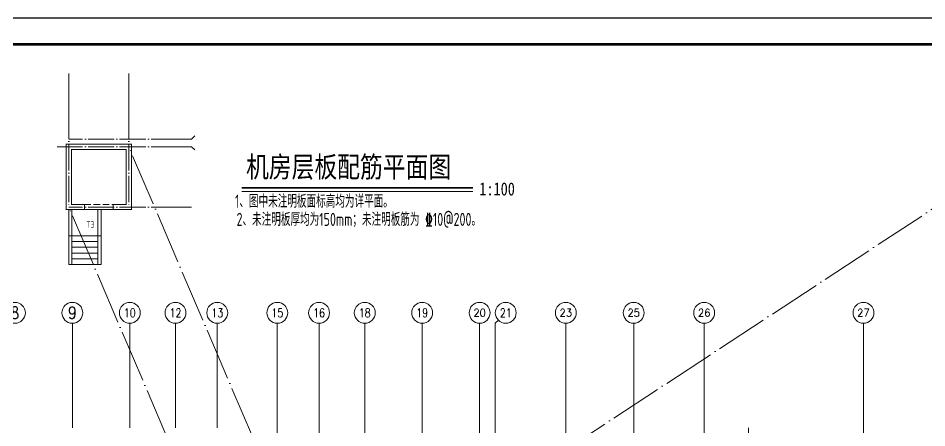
# Model space of a CAD drawing. Extents: x 5874492 to 7194610, y -939842 to -279257.
# Drawn here: x 6605975 to 6640777, y -835237 to -819564 of the extents above; entities that cross this region are included whole.
import ezdxf
from ezdxf.enums import TextEntityAlignment as Align

# ---------------------------------------------------------------- set-up
doc = ezdxf.new("R2010")
doc.units = 0
doc.header["$LTSCALE"] = 1000
doc.linetypes.add('DASH', pattern=[0.35, 0.25, -0.1])
doc.linetypes.add('DOTE', pattern=[2.42, 2, -0.2, 0.02, -0.2])
for name, color, linetype, lineweight in [('A-平面-楼梯电梯、台阶坡道', 2, 'Continuous', 15), ('A-标注-轴号', 3, 'Continuous', 15), ('A-标注-轴号文字', 7, 'Continuous', 15), ('A-轴线-塔楼', 1, 'DOTE', 9), ('A-轴线-隔墙', 41, 'DOTE', 9), ('S-墙柱-WALL', 6, 'Continuous', 20), ('S-板-BEAM', 4, 'DASH', 20), ('S-板-BEAM-CON', 2, 'Continuous', 20), ('S-板-楼板负筋文字', 7, 'Continuous', 20), ('S-轴网-轴号', 3, 'Continuous', 20), ('S-轴网-轴线', 1, 'DOTE', 9), ('S-通用-TEXT', 7, 'Continuous', 20)]:
    doc.layers.add(name, color=color, linetype=linetype, lineweight=lineweight)
doc.layers.add('Y-云图图框', color=7, linetype='Continuous')
doc.styles.add('_TCH_AXIS', font='COMPLEX.shx', dxfattribs={"bigfont": 'hztxt.shx'})
doc.styles.add('_YT_Name', font='', dxfattribs={"width": 0.8})
doc.styles.add('_YT_Sign_Text', font='ros.shx', dxfattribs={"width": 0.8, "bigfont": 'hztxt.shx'})
doc.styles.add('COMPLEX', font='COMPLEX')
doc.styles.get("Standard").update_dxf_attribs({"font": 'gbenor.shx', "bigfont": 'gbcbig.shx'})
doc.styles.add('TSSD_Rein', font='tssdeng.shx', dxfattribs={"width": 0.7, "bigfont": 'hztxt.shx'})
doc.styles.add('样式 1', font='tssdeng.shx', dxfattribs={"width": 0.7, "bigfont": 'tssdchn.shx'})
doc.styles.add('黑体', font='', dxfattribs={"width": 0.8})
doc.styles.get('_YT_Name').set_extended_font_data('SimHei')
doc.styles.get('黑体').set_extended_font_data('SimHei')

# ---------------------------------------------------------------- blocks, each defined once
blk = doc.blocks.new('ECMCTK_A1_横_单行图名--0')
at = {"color": 4}
blk.add_lwpolyline([(0, 0), (841, 0), (841, 594), (0, 594)], close=True, dxfattribs=at)
at = {"const_width": 1}
blk.add_lwpolyline([(25, 10), (831, 10), (831, 584), (25, 584)], close=True, dxfattribs=at)
at = {"color": 80, "flags": 3}
for tag, height, p in [('YTHQINS', 3, (34.31, 585.5)), ('ECMCKEY', 3, (292.07, 288.23)), ('YTTQINS', 5.62, (848.03, 12.81)), ('YTFRAME', 3, (652.76, 5.84)), ('YTBARCODE_T1', 3, (749.78, 5.95))]:
    blk.add_attdef(tag, text='', height=height, dxfattribs=at).set_placement(p, align=Align.MIDDLE_CENTER)
for tag, height, style, width, p in [('设计单位', 6, '_YT_Name', 0.8, (623.75, 38.6)), ('证书编号', 4, '_YT_Sign_Text', 0.8, (708.87, 43.81)), ('审查批准号', 4, '_YT_Sign_Text', 0.8, (761.06, 43.81)), ('工程号', 4, '_YT_Sign_Text', 0.5, (804.08, 44.12)), ('建设单位', 4, '_YT_Sign_Text', 0.8, (734.96, 36.11)), ('阶段', 4, '_YT_Sign_Text', 0.8, (804.08, 35.81)), ('项目号', 4, '_YT_Sign_Text', 0.5, (822.08, 33.72)), ('项目名称', 4, '_YT_Sign_Text', 0.8, (734.96, 28.11)), ('专业', 4, '_YT_Sign_Text', 0.8, (804.08, 27.31)), ('图纸编号', 4, '_YT_Sign_Text', 0.5, (803.93, 19.36)), ('图纸名称', 4.5, '_YT_Name', 0.8, (735.39, 15.06)), ('版本号', 4, '_YT_Sign_Text', 0.8, (822.08, 13)), ('出图比例', 4.2, '_YT_Sign_Text', 0.8, (681.82, 11.78)), ('日期', 4, '_YT_Sign_Text', 0.5, (803.88, 12.13))]:
    blk.add_attdef(tag, text='', height=height, dxfattribs=dict(style=style, width=width)).set_placement(p, align=Align.CENTER)
at = {"style": '_YT_Sign_Text', "width": 0.8, "flags": 3}
for tag, p, height in [('[审定人]', (590.95, 27.81), 4.1), ('{审定人}', (605.87, 26.45), 6.24), ('[校对人]', (642.23, 27.82), 4.1), ('{校对人}', (658.35, 26.53), 6.24), ('{审核人}', (606.98, 18.44), 6.24), ('[设计人]', (642.47, 20.21), 4.1), ('{设计人}', (658.48, 18.54), 6.24), ('[审核人]', (591.01, 19.76), 4.1), ('{项目负责人}', (608.28, 10.72), 6.24), ('[项目负责人]', (590.78, 12.01), 4.1), ('[专业负责人]', (642.74, 11.77), 4.1), ('{专业负责人}', (658.58, 10.36), 6.24)]:
    blk.add_attdef(tag, p, '', height=height, dxfattribs=at)
at = {"color": 80, "flags": 3}
for tag, p in [('YTQRCODE', (551.04, 11.91)), ('YTBZSIT', (25, 10)), ('EXT_TK_LEFT', (25, 10))]:
    blk.add_attdef(tag, p, '', height=3, dxfattribs=at)
blk = doc.blocks.new('_AXISO')
blk.add_circle((0, 0), 0.5)
at = {"layer": 'S-轴网-轴号', "style": 'COMPLEX', "width": 1.041667}
blk.add_attdef('A', text='', height=0.56, dxfattribs=at).set_placement((-0.25, -0.28), (0.25, -0.28), align=Align.FIT)
blk = doc.blocks.new('ZHOUWANG3')
at = {"layer": 'A-标注-轴号'}
for p, q in [((121869, 253059), (121752, 252942)), ((105552, 248942), (105552, 252942)), ((107752, 248942), (107752, 252942)), ((109502, 248942), (109502, 252942)), ((111102, 248942), (111102, 252942)), ((113402, 248942), (113402, 252942)), ((115002, 248942), (115002, 252942)), ((116752, 248942), (116752, 252942)), ((118952, 248942), (118952, 252942)), ((121152, 248942), (121152, 252942)), ((121752, 248942), (121752, 252942)), ((124452, 248942), (124452, 252942)), ((127052, 248942), (127052, 252942)), ((129752, 248942), (129752, 252942)), ((135852, 248942), (135852, 252942))]:
    blk.add_line(p, q, dxfattribs=at)
at = {"layer": 'A-轴线-塔楼', "linetype": 'DOTE', "ltscale": 0.5}
for p, q in [((113402, 248942), (113402, 243076)), ((115002, 248942), (115002, 241486)), ((116752, 248942), (116752, 239686)), ((118952, 248942), (118952, 226834)), ((121152, 248942), (121152, 239686)), ((121752, 248942), (121752, 241550)), ((124452, 248942), (124452, 242986)), ((127052, 248942), (127052, 241486)), ((129752, 248942), (129752, 226834)), ((135852, 248942), (135852, 226834))]:
    blk.add_line(p, q, dxfattribs=at)
at = {"layer": 'A-轴线-隔墙', "ltscale": 0.5}
blk.add_line((131452, 236186), (131452, 248942), dxfattribs=at)
at = {"layer": 'A-标注-轴号'}
ref = blk.add_blockref('_AXISO', (103352, 253342), dxfattribs=dict(at, xscale=800, yscale=800, zscale=800))
ref.add_attrib('A', '8', dxfattribs={"layer": 'A-标注-轴号文字', "ltscale": 0.2, "height": 466, "style": '_TCH_AXIS'}).set_placement((103197, 253109), (103507, 253109), align=Align.FIT)
ref = blk.add_blockref('_AXISO', (105552, 253342), dxfattribs=dict(at, xscale=800, yscale=800, zscale=800))
ref.add_attrib('A', '9', dxfattribs={"layer": 'A-标注-轴号文字', "ltscale": 0.2, "height": 466, "style": '_TCH_AXIS'}).set_placement((105397, 253109), (105707, 253109), align=Align.FIT)
ref = blk.add_blockref('_AXISO', (107752, 253342), dxfattribs=dict(at, xscale=800, yscale=800, zscale=800))
ref.add_attrib('A', '10', dxfattribs={"layer": 'A-标注-轴号文字', "ltscale": 0.2, "height": 328.4, "style": '_TCH_AXIS'}).set_placement((107525, 253178), (107979, 253178), align=Align.FIT)
ref = blk.add_blockref('_AXISO', (109502, 253342), dxfattribs=dict(at, xscale=800, yscale=800, zscale=800))
ref.add_attrib('A', '12', dxfattribs={"layer": 'A-标注-轴号文字', "ltscale": 0.2, "height": 328.4, "style": '_TCH_AXIS'}).set_placement((109275, 253178), (109729, 253178), align=Align.FIT)
ref = blk.add_blockref('_AXISO', (111102, 253342), dxfattribs=dict(at, xscale=800, yscale=800, zscale=800))
ref.add_attrib('A', '13', dxfattribs={"layer": 'A-标注-轴号文字', "ltscale": 0.2, "height": 328.4, "style": '_TCH_AXIS'}).set_placement((110875, 253178), (111329, 253178), align=Align.FIT)
ref = blk.add_blockref('_AXISO', (113402, 253342), dxfattribs=dict(at, xscale=800, yscale=800, zscale=800))
ref.add_attrib('A', '15', dxfattribs={"layer": 'A-标注-轴号文字', "ltscale": 0.2, "height": 328.4, "style": '_TCH_AXIS'}).set_placement((113175, 253178), (113629, 253178), align=Align.FIT)
ref = blk.add_blockref('_AXISO', (115002, 253342), dxfattribs=dict(at, xscale=800, yscale=800, zscale=800))
ref.add_attrib('A', '16', dxfattribs={"layer": 'A-标注-轴号文字', "ltscale": 0.2, "height": 328.4, "style": '_TCH_AXIS'}).set_placement((114775, 253178), (115229, 253178), align=Align.FIT)
ref = blk.add_blockref('_AXISO', (116752, 253342), dxfattribs=dict(at, xscale=800, yscale=800, zscale=800))
ref.add_attrib('A', '18', dxfattribs={"layer": 'A-标注-轴号文字', "ltscale": 0.2, "height": 328.4, "style": '_TCH_AXIS'}).set_placement((116525, 253178), (116979, 253178), align=Align.FIT)
ref = blk.add_blockref('_AXISO', (118952, 253342), dxfattribs=dict(at, xscale=800, yscale=800, zscale=800))
ref.add_attrib('A', '19', dxfattribs={"layer": 'A-标注-轴号文字', "ltscale": 0.2, "height": 328.4, "style": '_TCH_AXIS'}).set_placement((118725, 253178), (119179, 253178), align=Align.FIT)
ref = blk.add_blockref('_AXISO', (121152, 253342), dxfattribs=dict(at, xscale=800, yscale=800, zscale=800))
ref.add_attrib('A', '20', dxfattribs={"layer": 'A-标注-轴号文字', "ltscale": 0.2, "height": 294.3, "style": '_TCH_AXIS'}).set_placement((120914, 253195), (121390, 253195), align=Align.FIT)
ref = blk.add_blockref('_AXISO', (122152, 253342), dxfattribs=dict(at, xscale=800, yscale=800, zscale=800))
ref.add_attrib('A', '21', dxfattribs={"layer": 'A-标注-轴号文字', "ltscale": 0.2, "height": 328.4, "style": '_TCH_AXIS'}).set_placement((121925, 253178), (122379, 253178), align=Align.FIT)
ref = blk.add_blockref('_AXISO', (124452, 253342), dxfattribs=dict(at, xscale=800, yscale=800, zscale=800))
ref.add_attrib('A', '23', dxfattribs={"layer": 'A-标注-轴号文字', "ltscale": 0.2, "height": 294.3, "style": '_TCH_AXIS'}).set_placement((124214, 253195), (124690, 253195), align=Align.FIT)
ref = blk.add_blockref('_AXISO', (127052, 253342), dxfattribs=dict(at, xscale=800, yscale=800, zscale=800))
ref.add_attrib('A', '25', dxfattribs={"layer": 'A-标注-轴号文字', "ltscale": 0.2, "height": 294.3, "style": '_TCH_AXIS'}).set_placement((126814, 253195), (127290, 253195), align=Align.FIT)
ref = blk.add_blockref('_AXISO', (129752, 253342), dxfattribs=dict(at, xscale=800, yscale=800, zscale=800))
ref.add_attrib('A', '26', dxfattribs={"layer": 'A-标注-轴号文字', "ltscale": 0.2, "height": 294.3, "style": '_TCH_AXIS'}).set_placement((129514, 253195), (129990, 253195), align=Align.FIT)
ref = blk.add_blockref('_AXISO', (135852, 253342), dxfattribs=dict(at, xscale=800, yscale=800, zscale=800))
ref.add_attrib('A', '27', dxfattribs={"layer": 'A-标注-轴号文字', "ltscale": 0.2, "height": 294.3, "style": '_TCH_AXIS'}).set_placement((135614, 253195), (136090, 253195), align=Align.FIT)

msp = doc.modelspace()

# ---------------------------------------------------------------- linework, layer by layer
at = {"layer": 'A-平面-楼梯电梯、台阶坡道', "elevation": 0}
for points in [[(6607912.2, -826888.9), (6607912.2, -828988.9), (6608032.2, -828988.9), (6608032.2, -826888.9)], [(6609152.2, -826888.9), (6609152.2, -828988.9), (6609032.2, -828988.9), (6609032.2, -826888.9)], [(6609152.2, -827888.9), (6607912.2, -827888.9)], [(6609032.2, -828108.9), (6608032.2, -828108.9)], [(6609032.2, -828328.9), (6608032.2, -828328.9)], [(6609032.2, -828548.9), (6608032.2, -828548.9)], [(6609032.2, -828768.9), (6608032.2, -828768.9)], [(6609032.2, -828988.9), (6608032.2, -828988.9)]]:
    msp.add_lwpolyline(points, dxfattribs=at)
at = {"layer": 'S-墙柱-WALL', "const_width": 40}
msp.add_lwpolyline([(6607812.2, -826888.9), (6608512.2, -826888.9), (6608512.2, -826688.9), (6608012.2, -826688.9), (6608012.2, -824588.9), (6610112.2, -824588.9), (6610112.2, -826688.9), (6609612.2, -826688.9), (6609612.2, -826888.9), (6610312.2, -826888.9), (6610312.2, -824388.9), (6607812.2, -824388.9)], close=True, dxfattribs=at)
at = {"layer": 'S-板-BEAM'}
msp.add_lwpolyline([(6608512.2, -826688.9), (6609612.2, -826688.9)], dxfattribs=at)
at = {"layer": 'S-板-BEAM-CON'}
msp.add_lwpolyline([(6608512.2, -826888.9), (6609612.2, -826888.9)], dxfattribs=at)
at = {"layer": 'S-轴网-轴号'}
for p, q in [((6607912.2, -823278), (6607912.2, -821679.4)), ((6610212.2, -823278), (6610212.2, -821679.4)), ((6612736.1, -824071.8), (6612618.9, -824188.9)), ((6611214.5, -824188.9), (6612618.9, -824188.9)), ((6611214.5, -824488.9), (6612618.9, -824488.9)), ((6612736.1, -824606.1), (6612618.9, -824488.9)), ((6611214.5, -826788.9), (6612618.9, -826788.9))]:
    msp.add_line(p, q, dxfattribs=at)
at = {"layer": 'S-轴网-轴线', "ltscale": 0.5}
for p, q in [((6612070.3, -824188.9), (6607912.2, -824188.9)), ((6612070.3, -824488.9), (6607470.7, -824488.9)), ((6612070.3, -826788.9), (6607912.2, -826788.9))]:
    msp.add_line(p, q, dxfattribs=at)
for points in [[(6607912.2, -823178), (6607912.2, -826788.9)], [(6610212.2, -823178), (6610212.2, -826788.9)]]:
    msp.add_lwpolyline(points, dxfattribs=at)
at = {"layer": 'S-轴网-轴线'}
for points in [[(6615900.2, -837792.7), (6610212.2, -824488.9)], [(6642604, -825805.7), (6624250.1, -837842.7)], [(6613600.2, -840092.7), (6607912.2, -826788.9)]]:
    msp.add_lwpolyline(points, dxfattribs=at)
at = {"layer": 'S-通用-TEXT', "const_width": 70}
msp.add_lwpolyline([(6614538.9, -826056), (6623394.7, -826056)], dxfattribs=at)
at = {"layer": 'S-通用-TEXT'}
msp.add_lwpolyline([(6614538.9, -826196), (6623394.7, -826196)], dxfattribs=at)

# ---------------------------------------------------------------- block references
msp.add_blockref('ZHOUWANG3', (6502498.3, -1084179.1))
at = {"layer": 'Y-云图图框', "xscale": 100, "yscale": 100, "zscale": 100}
msp.add_blockref('ECMCTK_A1_横_单行图名--0', (6574390.1, -878964.3), dxfattribs=at)

# ---------------------------------------------------------------- texts
at = {"layer": 'S-板-楼板负筋文字', "linetype": 'Continuous', "style": '样式 1', "width": 0.7}
msp.add_text('T3', height=250, dxfattribs=at).set_placement((6608589.8, -827584))
at = {"layer": 'S-通用-TEXT'}
for s, height, style, width, p in [('机房层板配筋平面图', 800, '黑体', 0.8, (6614702.2, -825652.7)), ('1:100', 500, '黑体', 0.8, (6623638.8, -826347.3)), ('2、未注明板厚均为150mm；未注明板筋为 \x8410@200。', 500, 'TSSD_Rein', 0.7, (6614338.8, -827512.3))]:
    msp.add_text(s, height=height, dxfattribs=dict(at, style=style, width=width)).set_placement(p)
at = {"layer": 'S-通用-TEXT', "color": 6, "style": 'TSSD_Rein', "width": 0.7}
msp.add_text('1、图中未注明板面标高均为详平面。', height=500, dxfattribs=at).set_placement((6614279.8, -826817.4))

doc.saveas('drawing.dxf')
